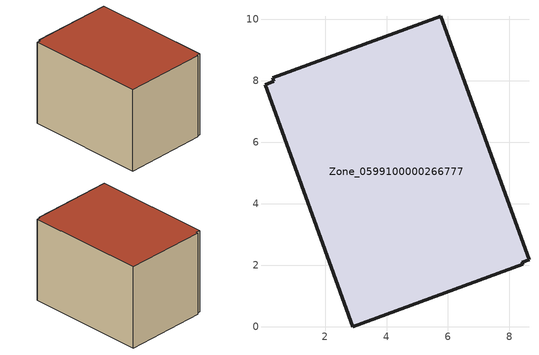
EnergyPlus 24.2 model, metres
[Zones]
Zone_0599100000266777
 floor ground (C_G): 5.76,10.1 8.64,2.17 8.41,2.09 8.43,2.03 2.9,0 0.04,7.88 0.34,7.99 0.29,8.11 z3.84
 wall outside (C_F): 5.76,10.1 0.29,8.11 0.34,7.99 0.04,7.88 2.9,0 8.43,2.03 8.41,2.09 8.64,2.17 5.76,10.1 z3.84:9.77
 roof outside (C_R): 8.64,2.17 5.76,10.1 0.29,8.11 0.34,7.99 0.04,7.88 2.9,0 8.43,2.03 8.41,2.09 z9.77
[BUILDING]
Pand.0599100000266777: North Axis=0; Terrain=City; Loads Convergence Tolerance Value=0.04; Temperature Convergence Tolerance Value=0.4; Solar Distribution=FullExterior; Maximum Number of Warmup Days=25; Minimum Number of Warmup Days=1
[Site:Location]
Rotterdam.The.Hague.AP_ZH_NLD Design_Conditions: Latitude=51.96; Longitude=4.45; Time Zone=1; Elevation=-4.5
[SITE:GROUNDTEMPERATURE:BUILDINGSURFACE]
18, 18, 18, 18, 18, 18, 18, 18, 18, 18, 18, 18
[MATERIAL] Thermal Absorptance=0.9; Solar Absorptance=0.7; Visible Absorptance=0.7
Name | Roughness | Thickness | Conductivity | Density | Specific Heat
G.TI.1946-1964 | MediumSmooth | 0.15 | 1 | 540 | 1210
F.TI.1946-1964 | Rough | 0.3 | 0.857143 | 1920 | 840
R.TI.1946-1964 | MediumRough | 0.2 | 0.277778 | 1500 | 1000
[CONSTRUCTION]
C_G: G.TI.1946-1964
C_F: F.TI.1946-1964
C_R: R.TI.1946-1964
[ZONE]
Zone_0599100000266777: Type=1; Multiplier=1; Ceiling Height=Autocalculate; Volume=Autocalculate; Floor Area=autocalculate; Part of Total Floor Area=Yes
[ZONEINFILTRATION:DESIGNFLOWRATE]
Infil_Zone_0599100000266777: Zone or ZoneList or Space or SpaceList=Zone_0599100000266777; Schedule=AlwaysOn; Design Flow Rate Calculation Method=Flow/Area; Flow Rate per Floor Area=0.003; Constant Term Coefficient=1; Temperature Term Coefficient=0; Velocity Term Coefficient=0; Velocity Squared Term Coefficient=0
[HVACTEMPLATE:ZONE:IDEALLOADSAIRSYSTEM]
Zone_0599100000266777: Maximum Heating Supply Air Temperature=50; Minimum Cooling Supply Air Temperature=13; Maximum Heating Supply Air Humidity Ratio=0.0156; Minimum Cooling Supply Air Humidity Ratio=0.0077; Heating Limit=NoLimit; Cooling Limit=NoLimit; Dehumidification Control Type=ConstantSensibleHeatRatio; Cooling Sensible Heat Ratio=0.7; Dehumidification Setpoint=60; Humidification Control Type=None; Humidification Setpoint=30; Outdoor Air Method=None; Outdoor Air Flow Rate per Person=0.00944; Outdoor Air Flow Rate per Zone Floor Area=0; Outdoor Air Flow Rate per Zone=0; Demand Controlled Ventilation Type=None; Outdoor Air Economizer Type=NoEconomizer; Heat Recovery Type=None; Sensible Heat Recovery Effectiveness=0.7; Latent Heat Recovery Effectiveness=0.65
[ZONECONTROL:THERMOSTAT]
ThermostatControl_Zone_0599100000266777: Zone or ZoneList=Zone_0599100000266777; Control Type Schedule=DualSetpointControlType; Control 1=Thermostat_Zone_0599100000266777; Temperature Difference Between Cutout And Setpoint=0
[THERMOSTATSETPOINT:DUALSETPOINT]
Thermostat_Zone_0599100000266777: Heating Setpoint Temperature Schedule=HeatingSetpoint_Zone_0599100000266777; Cooling Setpoint Temperature Schedule=CoolingSetpoint_Zone_0599100000266777
[SCHEDULE:COMPACT]
HeatingSetpoint_Zone_0599100000266777: Through: 12/31, For: AllDays, Until: 24:00, 21
CoolingSetpoint_Zone_0599100000266777: Through: 12/31, For: AllDays, Until: 24:00, 24
DualSetpointControlType: Through: 12/31, For: AllDays, Until: 24:00, 4
AlwaysOn: Through: 12/31, For: AllDays, Until: 24:00, 1
